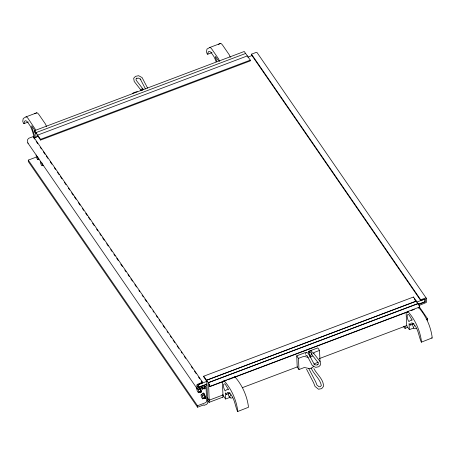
<?xml version="1.0" encoding="UTF-8"?>
<svg xmlns="http://www.w3.org/2000/svg" width="455" height="455" viewBox="0 0 455 455"><rect width="100%" height="100%" fill="white"/><g stroke="black" fill="none" stroke-linecap="round" stroke-linejoin="round"><path stroke-width="0.68" d="M37.56 135.692L40.575 140.072L250.324 60.873L250.295 60.14L244.238 51.489L34.489 130.682L34.626 132.359L34.893 131.728L35.735 132.957L36.053 137.569M305.413 354.263L305.533 353.216M309.701 351.857L310.071 350.868L311.476 350.788L311.971 351.732L310.873 352.392L309.701 351.857L309.906 356.731M313.609 353.671L314.138 352.454L319.529 350.418L317.783 347.887L308.524 351.385L308.644 354.178M313.569 366.065L312.608 367.646L309.935 368.658L304.355 367.503L298.963 369.54L297.223 367.009L296.734 355.838L305.999 352.341L306.374 352.892M314.098 364.847L314.627 363.63L318.221 362.271M230.025 397.357L225.612 399.024L225.339 392.847L226.448 394.451L227.068 393.04A10.897 3.105 69.3 0 1 229.82 393.348C234.734 398.279 234.962 405.689 237.601 411.536L248.521 407.265C247.162 396.322 242.623 385.84 235.428 377.423L234.752 376.831L224.031 380.88L223.581 381.87L223.257 380.954M413.749 327.987L409.335 329.653L409.068 323.477L410.171 325.086L410.791 323.67A10.897 3.105 69.3 0 1 413.549 323.977C418.458 328.908 418.685 336.319 421.324 342.166L432.25 337.894C430.885 326.952 426.346 316.47 419.157 308.058L418.475 307.466L407.754 311.51L407.305 312.5L407.083 312.175M311.897 353.671L310.276 356.237M234.462 377.4L234.752 376.831M418.185 308.035L418.475 307.466M145.509 88.998L140.259 78.965L140.908 79.449L138.343 78.072L136.432 78.465L136.836 78.101L135.994 78.96L136.216 80.325L143.024 89.106L142.415 90.198L141.215 90.477L134.202 81.439L133.685 78.209L135.499 76.349L138.621 75.712L142.091 77.566L147.608 88.116M36.548 155.053L36.076 155.724L36.673 157.965L37.754 159.529L39.079 159.023M37.754 159.529L38.226 158.852L37.623 156.617M40.791 161.207L40.313 161.878L40.916 164.118L41.991 165.683L43.316 165.176M41.991 165.683L42.469 165.006L41.866 162.771M198.869 392.034L198.266 389.798L197.186 388.234L196.714 388.911L197.316 391.146L198.391 392.71L198.869 392.034L200.854 391.277L199.535 388.001M201.133 387.597L202.208 389.161L202.685 388.485L204.67 387.728L204.221 386.05M200.854 391.277L200.382 391.954L198.391 392.71M204.67 387.728L204.198 388.405L202.208 389.161M201.429 394.388L200.951 395.065L201.554 397.3L202.634 398.864L204.619 398.108L205.097 397.431L204.494 395.196L203.419 393.632L201.429 394.388L202.503 395.952L203.106 398.188L202.634 398.864M202.941 394.309L203.419 393.632M308.803 354.036L314.047 363.966L315.924 365.086L317.982 364.66L317.471 364.83L318.312 363.972L318.09 362.607L311.283 353.888L312.045 352.813L313.199 352.699L320.218 361.691L320.519 364.933L318.756 366.741L315.719 367.361L312.318 365.541L306.949 355.366M229.525 392.875L228.473 394.286L228.529 395.594L229.889 397.568L231.026 398.153L232.71 397.75M230.878 394.843L229.832 396.26L229.889 397.568M413.248 323.505L412.202 324.921L412.258 326.224M414.607 325.473L413.555 326.889L413.612 328.197L414.75 328.783L416.439 328.379M237.601 411.536L237.806 411.314C236.441 400.366 231.908 389.884 224.713 381.472L224.031 380.88M421.324 342.166L421.529 341.944C420.17 330.995 415.631 320.513 408.436 312.102L407.754 311.51M46.552 126.706L45.58 124.243L38.8 114.398L37.623 113.079L36.701 112.834L25.986 116.878L23.25 118.454L22.75 121.229L23.45 123.294L24.058 123.464L24.428 121.593L25.122 120.751L26.18 120.865L27.522 122.003L30.172 125.938A10.897 3.105 69.3 0 1 33.266 134.123L34.108 137.66M230.275 57.341L229.303 54.873L222.523 45.034L221.346 43.708L220.425 43.464L209.71 47.508L206.974 49.083L206.473 51.859L207.173 53.923L207.787 54.094L208.151 52.223L208.845 51.381L209.903 51.495L211.245 52.632L213.895 56.568A10.897 3.105 69.3 0 1 216.119 61.778M34.489 130.682L37.64 135.101L247.435 55.868M37.64 135.101L40.541 139.338L40.575 140.072M245.694 53.44L35.945 132.638M312.551 356.106L309.98 357.277M204.813 388.786L205.239 388.456L204.841 386.067M200.996 392.335L201.423 392.005L201.366 390.754L200.331 388.052M202.754 393.461L203.18 393.131L203.925 393.854L205.228 397.05L205.279 398.307L204.852 398.637L204.107 397.915M203.135 393.319L203.561 392.989L204.312 393.712L205.609 396.908L205.66 398.159L205.233 398.489L204.488 397.767M132.32 93.576L134.168 92.439L137.251 91.654M34.614 113.761L36.701 112.834M218.343 44.391L220.425 43.464M226.522 380.323L209.795 386.642L209.431 385.084L208.583 383.861L209.186 400.184L223.121 394.923M207.617 400.73L206.769 381.318L203.755 376.945L203.726 376.211L413.476 297.013L419.373 305.55L419.43 307.273M198.266 389.798L200.257 389.042M202.503 395.952L204.494 395.196M203.106 398.188L205.097 397.431M23.848 123.669L28.261 122.003M207.571 54.299L211.984 52.632M206.957 385.584L206.553 384.828L205.757 384.845L197.897 387.512L197.902 384.765L202.56 382.911L202.532 382.177L33.317 136.551L28.722 138.28L27.613 139.6L27.755 142.836L196.969 388.462L197.356 388.923L198.152 388.911L204.852 386.38L205.649 386.363L206.041 386.83L206.661 401.082L206.212 402.072L205.182 402.84L197.487 405.746L197.55 407.219L203.908 404.819L203.931 405.411L206.61 404.398L207.719 403.079L207.656 401.611L208.68 401.225M418.429 304.543L425.527 301.767L425.533 299.02L420.733 300.533L251.524 54.907L251.49 54.173L256.085 52.439L256.882 52.422L257.268 52.888L426.483 298.514L426.625 301.75L426.284 302.49L418.816 305.595M34.205 137.797L38.186 136.295M247.81 57.142L252.457 55.391M40.541 139.338L250.295 60.14M197.55 407.219L28.341 161.593L28.273 160.12L35.968 157.214M203.726 376.211L206.576 380.232L416.331 301.039M206.576 380.232L416.376 301.199M202.532 382.177L197.163 384.486L196.827 385.226L196.969 388.462M420.733 300.533L420.704 299.799L425.294 298.065L426.09 298.048L426.483 298.514M206.974 381.307L198.352 384.56L198.465 387.205L207.088 383.952M416.598 302.154L424.56 299.151L424.674 301.796L418.043 304.298M206.627 380.397L208.271 382.695L418.026 303.502M208.271 382.695L418.071 303.661M209.681 386.471L224.281 380.96M234.905 376.945L407.481 311.783M227.853 379.823L408.397 311.652M411.053 310.651L414.368 309.394M418.355 307.893L419.681 307.392M298.963 369.54L298.474 358.364L303.866 356.328L308.177 357.374M242.373 387.654L297.468 366.855M319.37 358.58L406.986 325.501M226.448 394.451L230.23 393.023M410.171 325.086L413.953 323.653M426.324 319.342L427.603 318.858L419.146 306.573M209.181 402.311L222.961 397.107M405.155 328.317L407.777 327.321M309.963 352.164L308.905 351.937L308.524 351.385M209.71 47.508L210.631 47.758L211.808 49.077L218.588 58.922L219.56 61.385M25.986 116.878L26.908 117.128L28.079 118.448L35.581 129.732M143.024 89.106L142.199 88.708L141.078 89.555L141.215 90.477M305.805 355.315L306.516 355.702M306.573 352.301L307.768 353.16M311.283 353.888L311.965 354.439M208.635 399.479L207.907 398.899L207.48 397.534M431.647 337.758L432.04 338.122M203.681 388.206L204.426 388.928L204.858 388.604L204.46 386.215M199.864 391.761L200.609 392.483L201.042 392.153L200.985 390.896L199.688 387.7M27.755 142.836L28.147 143.297M313.893 368.561C316.856 374.402 323.721 379.373 323.494 386.414L321.662 388.655L318.477 389.218L315.031 386.432L313.643 382.848L306.568 369.215M251.49 54.173L420.704 299.799M414.26 298.838L415.392 300.482M409.335 329.653L406.696 325.825L406.105 312.193M403.369 326.269L404.529 327.953A1.706 0.489 69.3 0 0 405.229 327.873L404.973 326.013M218.428 60.617L215.448 56.46L215.42 57.614L216.819 61.175M296.734 355.838L298.474 358.364M225.612 399.024L222.973 395.196L222.376 381.563M208.322 382.854L209.624 384.748L209.926 386.591M34.557 139.037L33.352 137.285L33.317 136.551M36.167 141.38L37.782 143.717M40.199 147.227L41.405 148.978M43.418 151.902L45.034 154.245M46.239 155.997L47.855 158.34M50.272 161.849L51.881 164.187M54.299 167.696L55.51 169.448M57.523 172.371L59.133 174.714M60.344 176.466L61.954 178.804M64.371 182.313L65.981 184.656M68.398 188.165L69.609 189.917M71.623 192.84L73.232 195.184M74.444 196.935L76.053 199.273M78.47 202.782L80.086 205.125M82.503 208.635L83.709 210.386M85.722 213.31L87.337 215.653M88.543 217.405L90.158 219.742M92.575 223.251L94.185 225.595M96.602 229.104L97.814 230.856M99.827 233.779L101.033 235.536M102.648 237.874L104.258 240.212M106.675 243.721L108.284 246.064M110.701 249.567L111.913 251.325M113.926 254.248L115.138 256.006M116.747 258.343L118.357 260.681M120.774 264.19L122.389 266.528M124.806 270.037L126.012 271.794M128.026 274.718L129.237 276.475M130.847 278.813L132.456 281.15M134.879 284.659L136.489 286.997M138.906 290.506L139.713 291.678M142.131 295.187L143.336 296.939M144.946 299.282L146.561 301.62M148.978 305.129L150.588 307.466M153.005 310.975L153.813 312.147M156.23 315.656L157.436 317.408M159.051 319.751L160.661 322.089M163.078 325.598L164.687 327.936M167.104 331.445L167.912 332.616M170.329 336.126L171.541 337.877M173.15 340.221L174.76 342.558M177.177 346.067L178.792 348.405M181.209 351.914L182.011 353.086M184.429 356.595L185.64 358.347M191.282 366.537L192.488 368.288M194.501 371.212L196.116 373.555M198.534 377.064L199.739 378.816M201.355 381.153L202.56 382.911M209.186 400.184L207.793 398.671L207.48 397.494M197.658 386.039L198.465 387.205M207.395 400.263L208.555 401.947A1.706 0.489 69.3 0 0 209.255 401.867L208.999 400.008M28.273 160.12L197.487 405.746M222.779 394.803L223.035 396.663A1.706 0.489 69.3 0 1 222.705 397.135M35.154 130.938L31.725 125.83L31.696 126.985L35.166 137.507M311.118 367.885C313.586 374.203 320.07 378.702 321.344 385.493L320.468 386.562L319.091 386.807L316.936 385.061L315.719 381.916L308.74 368.522M35.871 133.059L36.121 133.73M202.23 386.807L202.685 388.485M427.603 318.858L427.672 320.331M413.476 297.013L413.51 297.746M319.529 350.418L320.019 361.594M228.274 389.173L228.188 389.81L226.931 389.514L225.231 390.993C223.934 389.895 222.324 383.428 224.429 383.849L225.054 383.895L228.274 389.173M411.997 319.802L411.917 320.445L410.66 320.144L408.954 321.622C407.657 320.525 406.048 314.064 408.158 314.479L408.778 314.524L411.997 319.802"/></g></svg>
